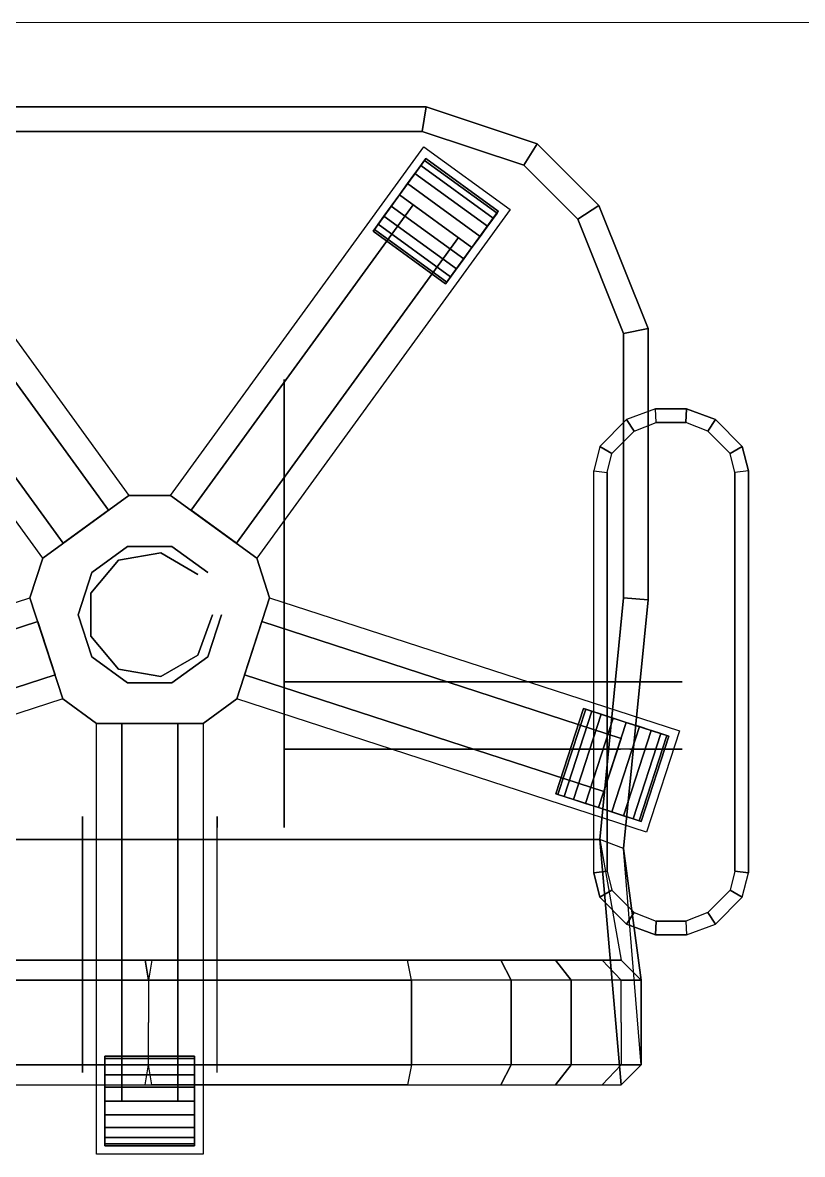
# Model space of a CAD drawing. Header units: inches. Extents: x -27 to 7514, y -484 to 2591.
# Drawn here: x 4243.57 to 4260.97, y 499.13 to 524.37 of the extents above; entities that cross this region are included whole.
import ezdxf

# ---------------------------------------------------------------- set-up
doc = ezdxf.new("R2010")
doc.units = ezdxf.units.IN
doc.header["$MEASUREMENT"] = 0
doc.layers.add('F-FreeStand', color=211, linetype='Continuous', lineweight=20)
doc.layers.add('I-CWall', color=110, linetype='Continuous', lineweight=20)
doc.layers.add('SEATING', color=7, linetype='Continuous')

# ---------------------------------------------------------------- blocks, each defined once
blk = doc.blocks.new('T48X168')
at = {"layer": 'F-FreeStand'}
blk.add_line((168, -48), (0, -48), dxfattribs=at)
blk = doc.blocks.new('CHAIR-2')
at = {"layer": 'SEATING'}
for p, q in [((8.127, 8.97, 18.823), (-12.957, 8.97, 18.823)), ((-12.195, 6.281, 16.4), (7.656, 6.281, 16.4)), ((3.486, -7.881, 1.438), (4.497, -7.147, 1.438))]:
    blk.add_line(p, q, dxfattribs=at)
for points in [[(-1.199, 3.689), (-1.199, 13.301), (-3.574, 13.301), (-3.574, 3.689)], [(-4.325, 3.143), (-13.467, 6.113), (-14.201, 3.854), (-5.059, 0.884)], [(0.287, 0.884), (9.429, 3.854), (8.695, 6.113), (-0.447, 3.143)], [(-2.851, -1.396), (-4.772, 0), (-5.059, 0.884), (-4.325, 3.143), (-3.574, 3.689), (-1.199, 3.689), (-0.447, 3.143), (0.287, 0.884), (0, 0), (-1.921, -1.396)], [(-4.772, 0), (-10.422, -7.777), (-8.501, -9.173), (-2.851, -1.396)], [(-1.921, -1.396), (3.729, -9.173), (5.65, -7.777), (0, 0)]]:
    blk.add_lwpolyline(points, close=True, dxfattribs=at)
at = {"layer": 'SEATING', "extrusion": (1, 0, 0), "elevation": -3.886}
blk.add_lwpolyline([(6.014, 13.35), (10.979, 13.35), (10.979, 18.105), (11.479, 18.105), (11.479, 12.85), (5.764, 12.85)], dxfattribs=at)
at = {"layer": 'SEATING', "extrusion": (1, 0, 0), "elevation": 0.614}
blk.add_lwpolyline([(-3.986, 13.35), (-3.986, 13.05), (-1.586, 12.05), (-1.586, 11.55), (4.114, 11.55), (6.014, 13.05), (6.014, 13.35)], close=True, dxfattribs=at)
at = {"layer": 'SEATING', "extrusion": (0, -1, 0), "elevation": -2.764}
blk.add_lwpolyline([(0.614, 13.35), (8.114, 13.35), (8.989, 14.25), (8.989, 21.25), (9.489, 21.25), (9.489, 14.047), (8.325, 12.85), (0.614, 12.85)], close=True, dxfattribs=at)
at = {"layer": 'SEATING', "extrusion": (0.587785, -0.809017, 8.62733e-16), "elevation": 8.425}
blk.add_lwpolyline([(-0.187, -1), (-0.187, 0), (-2.187, 0), (-2.187, -1)], dxfattribs=at)
at = {"layer": 'SEATING'}
for points in [[(-1.199, 3.689), (-1.199, 13.301), (-3.574, 13.301), (-3.574, 3.689)], [(-1.199, 3.689, 1.438), (-1.199, 13.301, 1.438), (-3.574, 13.301, 1.438), (-3.574, 3.689, 1.438)], [(-3.011, 3.689, 1.938), (-1.761, 3.689, 1.938), (-1.761, 12.114, 1.438), (-3.011, 12.114, 1.438)], [(-3.011, 3.689, 1.938), (-3.011, 3.689, 1.438), (-3.011, 12.114, 1.438), (-3.011, 3.689, 1.938)], [(-1.761, 3.689, 1.938), (-1.761, 3.689, 1.438), (-1.761, 12.114, 1.438), (-1.761, 3.689, 1.938)], [(8.127, 11.752, 18.823), (7.656, 6.281, 13.7), (-12.195, 6.281, 13.7), (-12.957, 11.752, 18.823)], [(-2.492, 11.752, 37.44), (-2.415, 11.306, 37.897), (-8.279, 11.306, 37.475), (-8.19, 11.752, 37.037)], [(-2.338, 11.752, 37.44), (-2.415, 11.306, 37.897), (3.449, 11.306, 37.475), (3.36, 11.752, 37.037)], [(5.441, 11.752, 36.412), (5.676, 11.306, 36.807), (3.449, 11.306, 37.475), (3.36, 11.752, 37.037)], [(6.662, 11.752, 35.191), (7.013, 11.306, 35.47), (5.676, 11.306, 36.807), (5.441, 11.752, 36.412)], [(7.702, 11.752, 33.527), (8.127, 11.306, 33.688), (7.013, 11.306, 35.47), (6.662, 11.752, 35.191)], [(8.181, 6.48, 14.25), (7.656, 6.281, 13.7), (8.127, 11.752, 18.823), (8.572, 11.306, 18.737)], [(8.127, 11.752, 30.978), (8.572, 11.306, 31.015), (8.127, 11.306, 33.688), (7.702, 11.752, 33.527)], [(8.127, 11.752, 18.823), (8.572, 11.306, 18.737), (8.572, 11.306, 31.015), (8.127, 11.752, 30.978)], [(8.572, 9.415, 18.737), (8.572, 11.306, 18.737), (8.181, 6.48, 14.25), (8.181, 6.48, 15.85)], [(-2.492, 8.97, 37.44), (-2.415, 9.415, 37.897), (-8.279, 9.415, 37.475), (-8.19, 8.97, 37.037)], [(-2.492, 8.97, 37.44), (-2.338, 8.97, 37.44), (-2.415, 9.415, 37.897), (-2.492, 8.97, 37.44)], [(-2.338, 8.97, 37.44), (-2.415, 9.415, 37.897), (3.449, 9.415, 37.475), (3.36, 8.97, 37.037)], [(5.441, 8.97, 36.412), (5.676, 9.415, 36.807), (3.449, 9.415, 37.475), (3.36, 8.97, 37.037)], [(6.662, 8.97, 35.191), (7.013, 9.415, 35.47), (5.676, 9.415, 36.807), (5.441, 8.97, 36.412)], [(7.702, 8.97, 33.527), (8.127, 9.415, 33.688), (7.013, 9.415, 35.47), (6.662, 8.97, 35.191)], [(8.127, 8.97, 18.823), (8.572, 9.415, 18.737), (8.181, 6.48, 15.85), (7.656, 6.281, 16.4)], [(8.127, 8.97, 30.978), (8.572, 9.415, 31.015), (8.127, 9.415, 33.688), (7.702, 8.97, 33.527)], [(8.127, 8.97, 18.823), (8.572, 9.415, 18.737), (8.572, 9.415, 31.015), (8.127, 8.97, 30.978)], [(-12.957, 8.97, 18.823), (-12.195, 6.281, 16.4), (7.656, 6.281, 16.4), (8.127, 8.97, 18.823)], [(8.909, 8.103, 22.75), (8.896, 8.403, 22.15), (8.251, 8.164, 22.15), (8.42, 7.908, 22.75)], [(8.909, 8.103, 21.25), (8.896, 8.403, 21.85), (8.251, 8.164, 21.85), (8.42, 7.908, 21.25)], [(8.251, 8.164, 22.15), (8.251, 8.164, 21.85), (8.896, 8.403, 21.85), (8.896, 8.403, 22.15)], [(9.574, 8.103, 22.75), (9.586, 8.403, 22.15), (8.896, 8.403, 22.15), (8.909, 8.103, 22.75)], [(8.896, 8.403, 21.85), (8.909, 8.103, 21.25), (9.574, 8.103, 21.25), (9.586, 8.403, 21.85)], [(9.574, 8.103, 22.75), (9.586, 8.403, 22.15), (10.231, 8.164, 22.15), (10.063, 7.908, 22.75)], [(9.574, 8.103, 21.25), (9.586, 8.403, 21.85), (10.231, 8.164, 21.85), (10.063, 7.908, 21.25)], [(8.42, 7.908, 22.75), (8.251, 8.164, 22.15), (7.651, 7.564, 22.15), (7.922, 7.411, 22.75)], [(8.42, 7.908, 21.25), (8.251, 8.164, 21.85), (7.651, 7.564, 21.85), (7.922, 7.411, 21.25)], [(10.063, 7.908, 22.75), (10.231, 8.164, 22.15), (10.831, 7.564, 22.15), (10.56, 7.411, 22.75)], [(10.063, 7.908, 21.25), (10.231, 8.164, 21.85), (10.831, 7.564, 21.85), (10.56, 7.411, 21.25)], [(7.922, 7.411, 22.75), (7.651, 7.564, 22.15), (7.516, 7.023, 22.15), (7.816, 6.986, 22.75)], [(7.922, 7.411, 21.25), (7.651, 7.564, 21.85), (7.516, 7.023, 21.85), (7.816, 6.986, 21.25)], [(7.516, 7.023, 22.15), (7.516, 7.023, 21.85), (7.651, 7.564, 21.85), (7.651, 7.564, 22.15)], [(10.56, 7.411, 22.75), (10.831, 7.564, 22.15), (10.966, 7.023, 22.15), (10.666, 6.986, 22.75)], [(10.56, 7.411, 21.25), (10.831, 7.564, 21.85), (10.966, 7.023, 21.85), (10.666, 6.986, 21.25)], [(7.816, 6.986, 22.75), (7.516, 7.023, 22.15), (7.516, -1.947, 22.15), (7.816, -1.91, 22.75)], [(7.816, 6.986, 21.25), (7.516, 7.023, 21.85), (7.516, -1.947, 21.85), (7.816, -1.91, 21.25)], [(10.666, 6.986, 22.75), (10.966, 7.023, 22.15), (10.966, -1.947, 22.15), (10.666, -1.91, 22.75)], [(10.666, 6.986, 21.25), (10.966, 7.023, 21.85), (10.966, -1.947, 21.85), (10.666, -1.91, 21.25)], [(10.966, -1.947, 22.15), (10.966, -1.947, 21.85), (10.966, 7.023, 21.85), (10.966, 7.023, 22.15)], [(8.181, 0.887, 13.7), (8.731, 0.933, 14.25), (8.181, 6.48, 14.25), (7.656, 6.281, 13.7)], [(8.181, 0.887, 16.4), (8.731, 0.933, 15.85), (8.181, 6.48, 15.85), (7.656, 6.281, 16.4)], [(-4.325, 3.143), (-13.467, 6.113), (-14.201, 3.854), (-5.059, 0.884)], [(-4.325, 3.143, 1.438), (-13.467, 6.113, 1.438), (-14.201, 3.854, 1.438), (-5.059, 0.884, 1.438)], [(0.287, 0.884), (9.429, 3.854), (8.695, 6.113), (-0.447, 3.143)], [(0.287, 0.884, 1.438), (9.429, 3.854, 1.438), (8.695, 6.113, 1.438), (-0.447, 3.143, 1.438)], [(-4.886, 1.419, 1.938), (-4.499, 2.608, 1.938), (-12.512, 5.211, 1.438), (-12.898, 4.022, 1.438)], [(-4.499, 2.608, 1.938), (-4.499, 2.608, 1.438), (-12.512, 5.211, 1.438), (-4.499, 2.608, 1.938)], [(-0.273, 2.608, 1.938), (0.113, 1.419, 1.938), (8.126, 4.022, 1.438), (7.74, 5.211, 1.438)], [(-0.273, 2.608, 1.938), (-0.273, 2.608, 1.438), (7.74, 5.211, 1.438), (-0.273, 2.608, 1.938)], [(-4.886, 1.419, 1.938), (-4.886, 1.419, 1.438), (-12.898, 4.022, 1.438), (-4.886, 1.419, 1.938)], [(0.113, 1.419, 1.938), (0.113, 1.419, 1.438), (8.126, 4.022, 1.438), (0.113, 1.419, 1.938)], [(8.181, -5.011, 16.4), (8.731, -5.117, 15.85), (8.731, 0.933, 15.85), (8.181, 0.887, 16.4)], [(-4.772, 0), (-10.422, -7.777), (-8.501, -9.173), (-2.851, -1.396)], [(-4.772, 0, 1.438), (-10.422, -7.777, 1.438), (-8.501, -9.173, 1.438), (-2.851, -1.396, 1.438)], [(-1.921, -1.396, 1.438), (3.729, -9.173, 1.438), (5.65, -7.777, 1.438), (0, 0, 1.438)], [(-1.921, -1.396), (3.729, -9.173), (5.65, -7.777), (0, 0)], [(-3.306, -1.065, 1.938), (-4.317, -0.331, 1.938), (-9.269, -7.147, 1.438), (-8.258, -7.881, 1.438)], [(-4.317, -0.331, 1.938), (-4.317, -0.331, 1.438), (-9.269, -7.147, 1.438), (-4.317, -0.331, 1.938)], [(-0.455, -0.331, 1.938), (-1.466, -1.065, 1.938), (3.486, -7.881, 1.438), (4.497, -7.147, 1.438)], [(-0.455, -0.331, 1.938), (-0.455, -0.331, 1.438), (4.497, -7.147, 1.438), (-0.455, -0.331, 1.938)], [(-3.306, -1.065, 1.938), (-3.306, -1.065, 1.438), (-8.258, -7.881, 1.438), (-3.306, -1.065, 1.938)], [(-1.466, -1.065, 1.938), (-1.466, -1.065, 1.438), (3.486, -7.881, 1.438), (-1.466, -1.065, 1.938)], [(7.922, -2.335, 22.75), (7.651, -2.488, 22.15), (7.516, -1.947, 22.15), (7.816, -1.91, 22.75)], [(7.922, -2.335, 21.25), (7.651, -2.488, 21.85), (7.516, -1.947, 21.85), (7.816, -1.91, 21.25)], [(10.966, -1.947, 22.15), (10.831, -2.488, 22.15), (10.831, -2.488, 21.85), (10.966, -1.947, 21.85)], [(8.42, -2.832, 22.75), (8.251, -3.088, 22.15), (7.651, -2.488, 22.15), (7.922, -2.335, 22.75)], [(8.42, -2.832, 21.25), (8.251, -3.088, 21.85), (7.651, -2.488, 21.85), (7.922, -2.335, 21.25)], [(10.063, -2.832, 22.75), (10.231, -3.088, 22.15), (10.831, -2.488, 22.15), (10.56, -2.335, 22.75)], [(10.831, -2.488, 22.15), (10.831, -2.488, 21.85), (10.231, -3.088, 21.85), (10.231, -3.088, 22.15)], [(8.909, -3.027, 22.75), (8.896, -3.327, 22.15), (8.251, -3.088, 22.15), (8.42, -2.832, 22.75)], [(8.909, -3.027, 21.25), (8.896, -3.327, 21.85), (8.251, -3.088, 21.85), (8.42, -2.832, 21.25)], [(9.574, -3.027, 22.75), (9.586, -3.327, 22.15), (10.231, -3.088, 22.15), (10.063, -2.832, 22.75)], [(10.231, -3.088, 22.15), (9.586, -3.327, 22.15), (9.586, -3.327, 21.85), (10.231, -3.088, 21.85)], [(9.586, -3.327, 22.15), (9.586, -3.327, 21.85), (8.896, -3.327, 21.85), (8.896, -3.327, 22.15)], [(7.162, -7.558, 13.7), (7.631, -7.867, 14.25), (8.731, -5.117, 14.25), (8.181, -5.011, 13.7)], [(7.162, -7.558, 16.4), (7.631, -7.867, 15.85), (8.731, -5.117, 15.85), (8.181, -5.011, 16.4)], [(5.959, -8.761, 13.7), (6.256, -9.242, 14.25), (7.631, -7.867, 14.25), (7.162, -7.558, 13.7)], [(5.959, -8.761, 16.4), (6.256, -9.242, 15.85), (7.631, -7.867, 15.85), (7.162, -7.558, 16.4)], [(3.691, -9.517, 13.7), (3.781, -10.067, 14.25), (6.256, -9.242, 14.25), (5.959, -8.761, 13.7)], [(3.691, -9.517, 16.4), (3.781, -10.067, 15.85), (6.256, -9.242, 15.85), (5.959, -8.761, 16.4)], [(-8.23, -9.517, 13.7), (-8.319, -10.067, 14.25), (3.781, -10.067, 14.25), (3.691, -9.517, 13.7)], [(-8.23, -9.517, 16.4), (-8.319, -10.067, 15.85), (3.781, -10.067, 15.85), (3.691, -9.517, 16.4)]]:
    blk.add_3dface(points, dxfattribs=at)
for points, invisible_edges in [([(8.127, 11.752, 30.978), (-12.957, 11.752, 30.978), (-12.957, 11.752, 18.823), (8.127, 11.752, 18.823)], 1), ([(-8.19, 11.752, 37.037), (-2.415, 11.752, 37.44), (-2.415, 11.752, 30.978), (-8.19, 11.752, 30.978)], 14), ([(-2.415, 11.752, 37.44), (3.36, 11.752, 37.037), (3.36, 11.752, 30.978), (-2.415, 11.752, 30.978)], 14), ([(3.36, 11.752, 37.037), (5.441, 11.752, 36.412), (3.36, 11.752, 30.978), (3.36, 11.752, 37.037)], 6), ([(5.441, 11.752, 36.412), (6.662, 11.752, 35.191), (3.36, 11.752, 30.978), (5.441, 11.752, 36.412)], 6), ([(6.662, 11.752, 35.191), (7.702, 11.752, 33.527), (3.36, 11.752, 30.978), (6.662, 11.752, 35.191)], 6), ([(7.702, 11.752, 33.527), (8.127, 11.752, 30.978), (3.36, 11.752, 30.978), (7.702, 11.752, 33.527)], 6), ([(-3.886, 10.979, 18.105), (-3.886, 11.479, 18.105), (-3.886, 11.479, 12.85), (-3.886, 10.979, 13.35)], 4), ([(-3.886, 10.979, 13.35), (-3.886, 11.479, 12.85), (-3.886, 5.764, 12.85), (-3.886, 6.014, 13.05)], 9), ([(-0.886, 10.979, 13.35), (-0.886, 11.479, 12.85), (-0.886, 5.764, 12.85), (-0.886, 6.014, 13.05)], 9), ([(-2.415, 11.306, 37.897), (-2.415, 10.361, 37.897), (-8.279, 10.361, 37.475), (-8.279, 11.306, 37.475)], 2), ([(-2.415, 11.306, 37.897), (-2.415, 10.361, 37.897), (3.449, 10.361, 37.475), (3.449, 11.306, 37.475)], 2), ([(3.449, 11.306, 37.475), (3.449, 10.361, 37.475), (5.676, 10.361, 36.807), (5.676, 11.306, 36.807)], 2), ([(5.676, 11.306, 36.807), (5.676, 10.361, 36.807), (7.013, 10.361, 35.47), (7.013, 11.306, 35.47)], 2), ([(7.013, 11.306, 35.47), (7.013, 10.361, 35.47), (8.127, 10.361, 33.688), (8.127, 11.306, 33.688)], 2), ([(8.572, 11.306, 31.015), (8.572, 10.361, 31.015), (8.127, 10.361, 33.688), (8.127, 11.306, 33.688)], 2), ([(8.572, 11.306, 18.737), (8.572, 10.361, 18.737), (8.572, 10.361, 31.015), (8.572, 11.306, 31.015)], 2), ([(-3.886, 6.014, 13.35), (-3.886, 6.014, 13.05), (-3.886, 10.979, 13.35)], 2), ([(-0.886, 6.014, 13.35), (-0.886, 6.014, 13.05), (-0.886, 10.979, 13.35)], 2), ([(-2.415, 9.415, 37.897), (-2.415, 10.361, 37.897), (-8.279, 10.361, 37.475), (-8.279, 9.415, 37.475)], 2), ([(-2.415, 9.415, 37.897), (-2.415, 10.361, 37.897), (3.449, 10.361, 37.475), (3.449, 9.415, 37.475)], 2), ([(3.449, 9.415, 37.475), (3.449, 10.361, 37.475), (5.676, 10.361, 36.807), (5.676, 9.415, 36.807)], 2), ([(5.676, 9.415, 36.807), (5.676, 10.361, 36.807), (7.013, 10.361, 35.47), (7.013, 9.415, 35.47)], 2), ([(7.013, 9.415, 35.47), (7.013, 10.361, 35.47), (8.127, 10.361, 33.688), (8.127, 9.415, 33.688)], 2), ([(8.572, 9.415, 31.015), (8.572, 10.361, 31.015), (8.127, 10.361, 33.688), (8.127, 9.415, 33.688)], 2), ([(8.572, 9.415, 18.737), (8.572, 10.361, 18.737), (8.572, 10.361, 31.015), (8.572, 9.415, 31.015)], 2), ([(8.127, 8.97, 30.978), (-12.957, 8.97, 30.978), (-12.957, 8.97, 18.823), (8.127, 8.97, 18.823)], 1), ([(-8.19, 8.97, 37.037), (-2.415, 8.97, 37.44), (-2.415, 8.97, 30.978), (-8.19, 8.97, 30.978)], 14), ([(-2.415, 8.97, 37.44), (3.36, 8.97, 37.037), (3.36, 8.97, 30.978), (-2.415, 8.97, 30.978)], 14), ([(3.36, 8.97, 37.037), (5.441, 8.97, 36.412), (3.36, 8.97, 30.978), (3.36, 8.97, 37.037)], 6), ([(6.662, 8.97, 35.191), (7.702, 8.97, 33.527), (3.36, 8.97, 30.978), (6.662, 8.97, 35.191)], 6), ([(5.441, 8.97, 36.412), (6.662, 8.97, 35.191), (3.36, 8.97, 30.978), (5.441, 8.97, 36.412)], 6), ([(7.702, 8.97, 33.527), (8.127, 8.97, 30.978), (3.36, 8.97, 30.978), (7.702, 8.97, 33.527)], 6), ([(9.586, 8.403, 22.15), (9.586, 8.403, 21.85), (8.896, 8.403, 21.85), (8.896, 8.403, 22.15)], 2), ([(10.231, 8.164, 22.15), (10.231, 8.164, 21.85), (9.586, 8.403, 21.85), (9.586, 8.403, 22.15)], 10), ([(7.651, 7.564, 22.15), (7.651, 7.564, 21.85), (8.251, 8.164, 21.85), (8.251, 8.164, 22.15)], 10), ([(8.909, 8.103, 21.25), (9.241, 2.538, 21.25), (8.42, 7.908, 21.25)], 3), ([(8.909, 8.103, 22.75), (9.241, 2.538, 22.75), (8.42, 7.908, 22.75)], 3), ([(9.241, 2.538, 21.25), (9.574, 8.103, 21.25), (8.909, 8.103, 21.25)], 9), ([(9.241, 2.538, 22.75), (9.574, 8.103, 22.75), (8.909, 8.103, 22.75)], 9), ([(9.574, 8.103, 21.25), (9.241, 2.538, 21.25), (10.063, 7.908, 21.25)], 3), ([(9.574, 8.103, 22.75), (9.241, 2.538, 22.75), (10.063, 7.908, 22.75)], 3), ([(10.831, 7.564, 22.15), (10.831, 7.564, 21.85), (10.231, 8.164, 21.85), (10.231, 8.164, 22.15)], 10), ([(8.42, 7.908, 21.25), (9.241, 2.538, 21.25), (7.922, 7.411, 21.25)], 3), ([(8.42, 7.908, 22.75), (9.241, 2.538, 22.75), (7.922, 7.411, 22.75)], 3), ([(10.063, 7.908, 21.25), (9.241, 2.538, 21.25), (10.56, 7.411, 21.25)], 3), ([(10.063, 7.908, 22.75), (9.241, 2.538, 22.75), (10.56, 7.411, 22.75)], 3), ([(7.922, 7.411, 21.25), (9.241, 2.538, 21.25), (7.816, 6.986, 21.25)], 3), ([(7.922, 7.411, 22.75), (9.241, 2.538, 22.75), (7.816, 6.986, 22.75)], 3), ([(10.56, 7.411, 21.25), (9.241, 2.538, 21.25), (10.666, 6.986, 21.25)], 3), ([(10.56, 7.411, 22.75), (9.241, 2.538, 22.75), (10.666, 6.986, 22.75)], 3), ([(10.966, 7.023, 22.15), (10.966, 7.023, 21.85), (10.831, 7.564, 21.85), (10.831, 7.564, 22.15)], 10), ([(7.516, -1.947, 22.15), (7.516, -1.947, 21.85), (7.516, 7.023, 21.85), (7.516, 7.023, 22.15)], 10), ([(7.816, -1.91, 21.25), (9.241, 2.538, 21.25), (7.816, 6.986, 21.25)], 3), ([(7.816, -1.91, 22.75), (9.241, 2.538, 22.75), (7.816, 6.986, 22.75)], 3), ([(10.666, -1.91, 21.25), (9.241, 2.538, 21.25), (10.666, 6.986, 21.25)], 3), ([(10.666, -1.91, 22.75), (9.241, 2.538, 22.75), (10.666, 6.986, 22.75)], 3), ([(8.731, 0.933, 15.85), (8.731, 0.933, 15.05), (8.181, 6.48, 15.05), (8.181, 6.48, 15.85)], 2), ([(8.731, 0.933, 14.25), (8.731, 0.933, 15.05), (8.181, 6.48, 15.05), (8.181, 6.48, 14.25)], 2), ([(-12.195, 6.281, 16.4), (-12.719, 0.887, 16.4), (8.181, 0.887, 16.4), (7.656, 6.281, 16.4)], 2), ([(-12.195, 6.281, 13.7), (-12.719, 0.887, 13.7), (8.181, 0.887, 13.7), (7.656, 6.281, 13.7)], 2), ([(0.614, -3.986, 13.05), (0.614, -3.986, 13.35), (0.614, 6.014, 13.35), (0.614, -3.986, 13.05)], 4), ([(0.614, -1.586, 11.55), (0.614, -1.586, 12.05), (0.614, 6.014, 13.35), (0.614, -1.586, 11.55)], 6), ([(0.614, -1.586, 11.55), (0.614, 4.114, 11.55), (0.614, 6.014, 13.35), (0.614, -1.586, 11.55)], 6), ([(0.614, -1.586, 12.05), (0.614, -3.986, 13.05), (0.614, 6.014, 13.35), (0.614, -1.586, 12.05)], 6), ([(0.614, 6.014, 13.35), (0.614, 6.014, 13.05), (0.614, 4.114, 11.55), (0.614, 6.014, 13.35)], 4), ([(8.114, 4.264, 13.35), (8.325, 4.264, 12.85), (0.614, 4.264, 12.85), (0.614, 4.264, 13.35)], 1), ([(8.989, 4.264, 14.25), (8.114, 4.264, 13.35), (8.325, 4.264, 12.85), (9.489, 4.264, 14.047)], 10), ([(8.989, 4.264, 21.25), (8.989, 4.264, 14.25), (9.489, 4.264, 14.047), (9.489, 4.264, 21.25)], 2), ([(-3.574, 3.689), (-4.325, 3.143), (-2.386, 1.264), (-3.574, 3.689)], 6), ([(-3.574, 3.689, 2.3), (-4.325, 3.143, 2.3), (-2.386, 1.264, 2.3), (-3.574, 3.689, 2.3)], 6), ([(-1.199, 3.689), (-3.574, 3.689), (-2.386, 1.264), (-1.199, 3.689)], 6), ([(-1.199, 3.689, 2.3), (-3.574, 3.689, 2.3), (-2.386, 1.264, 2.3), (-1.199, 3.689, 2.3)], 6), ([(-0.447, 3.143), (-1.199, 3.689), (-2.386, 1.264), (-0.447, 3.143)], 6), ([(-0.447, 3.143, 2.3), (-1.199, 3.689, 2.3), (-2.386, 1.264, 2.3), (-0.447, 3.143, 2.3)], 6), ([(-4.325, 3.143), (-5.059, 0.884), (-2.386, 1.264), (-4.325, 3.143)], 6), ([(-4.325, 3.143, 2.3), (-5.059, 0.884, 2.3), (-2.386, 1.264, 2.3), (-4.325, 3.143, 2.3)], 6), ([(0.287, 0.884), (-0.447, 3.143), (-2.386, 1.264), (0.287, 0.884)], 6), ([(0.287, 0.884, 2.3), (-0.447, 3.143, 2.3), (-2.386, 1.264, 2.3), (0.287, 0.884, 2.3)], 6), ([(8.114, 2.764, 13.35), (8.325, 2.764, 12.85), (0.614, 2.764, 12.85), (0.614, 2.764, 13.35)], 1), ([(7.922, -2.335, 21.25), (9.241, 2.538, 21.25), (7.816, -1.91, 21.25)], 3), ([(7.922, -2.335, 22.75), (9.241, 2.538, 22.75), (7.816, -1.91, 22.75)], 3), ([(8.42, -2.832, 21.25), (9.241, 2.538, 21.25), (7.922, -2.335, 21.25)], 3), ([(8.42, -2.832, 22.75), (9.241, 2.538, 22.75), (7.922, -2.335, 22.75)], 3), ([(8.989, 2.764, 14.25), (8.114, 2.764, 13.35), (8.325, 2.764, 12.85), (9.489, 2.764, 14.047)], 10), ([(8.909, -3.027, 21.25), (9.241, 2.538, 21.25), (8.42, -2.832, 21.25)], 3), ([(8.909, -3.027, 22.75), (9.241, 2.538, 22.75), (8.42, -2.832, 22.75)], 3), ([(9.241, 2.538, 21.25), (8.909, -3.027, 21.25), (9.574, -3.027, 21.25)], 9), ([(9.241, 2.538, 22.75), (8.909, -3.027, 22.75), (9.574, -3.027, 22.75)], 9), ([(8.989, 2.764, 21.25), (8.989, 2.764, 14.25), (9.489, 2.764, 14.047), (9.489, 2.764, 21.25)], 2), ([(9.574, -3.027, 21.25), (9.241, 2.538, 21.25), (10.063, -2.832, 21.25)], 3), ([(10.56, -2.335, 21.25), (9.241, 2.538, 21.25), (10.666, -1.91, 21.25)], 3), ([(10.063, -2.832, 21.25), (9.241, 2.538, 21.25), (10.56, -2.335, 21.25)], 3), ([(10.56, -2.335, 22.75), (9.241, 2.538, 22.75), (10.666, -1.91, 22.75)], 3), ([(10.063, -2.832, 22.75), (9.241, 2.538, 22.75), (10.56, -2.335, 22.75)], 3), ([(9.574, -3.027, 22.75), (9.241, 2.538, 22.75), (10.063, -2.832, 22.75)], 3), ([(-5.059, 0.884), (-4.772, 0), (-2.386, 1.264), (-5.059, 0.884)], 6), ([(-5.059, 0.884, 2.3), (-4.772, 0, 2.3), (-2.386, 1.264, 2.3), (-5.059, 0.884, 2.3)], 6), ([(-4.772, 0), (-2.851, -1.396), (-2.386, 1.264), (-4.772, 0)], 6), ([(-4.772, 0, 2.3), (-2.851, -1.396, 2.3), (-2.386, 1.264, 2.3), (-4.772, 0, 2.3)], 6), ([(-2.851, -1.396), (-1.921, -1.396), (-2.386, 1.264), (-2.851, -1.396)], 6), ([(-2.851, -1.396, 2.3), (-1.921, -1.396, 2.3), (-2.386, 1.264, 2.3), (-2.851, -1.396, 2.3)], 6), ([(0, 0, 2.3), (0.287, 0.884, 2.3), (-2.386, 1.264, 2.3), (0, 0, 2.3)], 6), ([(-1.921, -1.396, 2.3), (0, 0, 2.3), (-2.386, 1.264, 2.3), (-1.921, -1.396, 2.3)], 6), ([(-1.921, -1.396), (0, 0), (-2.386, 1.264), (-1.921, -1.396)], 6), ([(0, 0), (0.287, 0.884), (-2.386, 1.264), (0, 0)], 6), ([(-12.719, 0.887, 16.4), (-12.719, -5.011, 16.4), (8.181, -5.011, 16.4), (8.181, 0.887, 16.4)], 10), ([(-12.719, 0.887, 13.7), (-12.719, -5.011, 13.7), (8.181, -5.011, 13.7), (8.181, 0.887, 13.7)], 10), ([(8.731, -5.117, 14.25), (8.731, -5.117, 15.05), (8.731, 0.933, 15.05), (8.731, 0.933, 14.25)], 2), ([(8.731, -5.117, 15.85), (8.731, -5.117, 15.05), (8.731, 0.933, 15.05), (8.731, 0.933, 15.85)], 2), ([(7.516, -1.947, 22.15), (7.516, -1.947, 21.85), (7.651, -2.488, 21.85), (7.651, -2.488, 22.15)], 10), ([(10.56, -2.335, 22.75), (10.831, -2.488, 22.15), (10.966, -1.947, 22.15), (10.666, -1.91, 22.75)], 2), ([(10.56, -2.335, 21.25), (10.831, -2.488, 21.85), (10.966, -1.947, 21.85), (10.666, -1.91, 21.25)], 2), ([(8.251, -3.088, 22.15), (8.251, -3.088, 21.85), (7.651, -2.488, 21.85), (7.651, -2.488, 22.15)], 10), ([(10.063, -2.832, 21.25), (10.231, -3.088, 21.85), (10.831, -2.488, 21.85), (10.56, -2.335, 21.25)], 2), ([(8.909, -3.027, 22.75), (8.896, -3.327, 22.15), (9.586, -3.327, 22.15), (9.574, -3.027, 22.75)], 2), ([(9.586, -3.327, 21.85), (9.574, -3.027, 21.25), (8.909, -3.027, 21.25), (8.896, -3.327, 21.85)], 8), ([(9.574, -3.027, 21.25), (9.586, -3.327, 21.85), (10.231, -3.088, 21.85), (10.063, -2.832, 21.25)], 2), ([(8.896, -3.327, 22.15), (8.896, -3.327, 21.85), (8.251, -3.088, 21.85), (8.251, -3.088, 22.15)], 10), ([(3.691, -5.011, 16.4), (-8.23, -5.011, 16.4), (-8.23, -9.517, 16.4), (3.691, -9.517, 16.4)], 11), ([(3.691, -5.011, 13.7), (-8.23, -5.011, 13.7), (-8.23, -9.517, 13.7), (3.691, -9.517, 13.7)], 11), ([(8.181, -5.011, 13.7), (3.691, -5.011, 13.7), (7.162, -7.558, 13.7)], 3), ([(7.162, -7.558, 13.7), (3.691, -5.011, 13.7), (5.959, -8.761, 13.7), (7.162, -7.558, 13.7)], 3), ([(3.691, -5.011, 13.7), (3.691, -9.517, 13.7), (5.959, -8.761, 13.7), (3.691, -5.011, 13.7)], 5), ([(8.181, -5.011, 16.4), (3.691, -5.011, 16.4), (7.162, -7.558, 16.4)], 3), ([(7.162, -7.558, 16.4), (3.691, -5.011, 16.4), (5.959, -8.761, 16.4), (7.162, -7.558, 16.4)], 3), ([(3.691, -5.011, 16.4), (3.691, -9.517, 16.4), (5.959, -8.761, 16.4), (3.691, -5.011, 16.4)], 5), ([(7.631, -7.867, 14.25), (7.631, -7.867, 15.05), (8.731, -5.117, 15.05), (8.731, -5.117, 14.25)], 2), ([(7.631, -7.867, 15.85), (7.631, -7.867, 15.05), (8.731, -5.117, 15.05), (8.731, -5.117, 15.85)], 2), ([(6.256, -9.242, 14.25), (6.256, -9.242, 15.05), (7.631, -7.867, 15.05), (7.631, -7.867, 14.25)], 2), ([(6.256, -9.242, 15.85), (6.256, -9.242, 15.05), (7.631, -7.867, 15.05), (7.631, -7.867, 15.85)], 2), ([(3.781, -10.067, 14.25), (3.781, -10.067, 15.05), (6.256, -9.242, 15.05), (6.256, -9.242, 14.25)], 2), ([(3.781, -10.067, 15.85), (3.781, -10.067, 15.05), (6.256, -9.242, 15.05), (6.256, -9.242, 15.85)], 2), ([(-8.319, -10.067, 15.85), (-8.319, -10.067, 15.05), (3.781, -10.067, 15.05), (3.781, -10.067, 15.85)], 2), ([(-8.319, -10.067, 14.25), (-8.319, -10.067, 15.05), (3.781, -10.067, 15.05), (3.781, -10.067, 14.25)], 2)]:
    blk.add_3dface(points, dxfattribs=dict(at, invisible_edges=invisible_edges))
mesh = blk.add_polymesh((20, 4), dxfattribs=dict(at, m_close=True))
for k, corner in enumerate([(-3.386, 12.114, -1), (-3.386, 12.114), (-1.386, 12.114), (-1.386, 12.114, -1), (-3.386, 12.114, -1), (-3.386, 11.805, -0.049), (-1.386, 11.805, -0.049), (-1.386, 12.114, -1), (-3.386, 12.114, -1), (-3.386, 11.526, -0.191), (-1.386, 11.526, -0.191), (-1.386, 12.114, -1), (-3.386, 12.114, -1), (-3.386, 11.305, -0.412), (-1.386, 11.305, -0.412), (-1.386, 12.114, -1), (-3.386, 12.114, -1), (-3.386, 11.163, -0.691), (-1.386, 11.163, -0.691), (-1.386, 12.114, -1), (-3.386, 12.114, -1), (-3.386, 11.114, -1), (-1.386, 11.114, -1), (-1.386, 12.114, -1), (-3.386, 12.114, -1), (-3.386, 11.163, -1.309), (-1.386, 11.163, -1.309), (-1.386, 12.114, -1), (-3.386, 12.114, -1), (-3.386, 11.305, -1.588), (-1.386, 11.305, -1.588), (-1.386, 12.114, -1), (-3.386, 12.114, -1), (-3.386, 11.526, -1.809), (-1.386, 11.526, -1.809), (-1.386, 12.114, -1), (-3.386, 12.114, -1), (-3.386, 11.805, -1.951), (-1.386, 11.805, -1.951), (-1.386, 12.114, -1), (-3.386, 12.114, -1), (-3.386, 12.114, -2), (-1.386, 12.114, -2), (-1.386, 12.114, -1), (-3.386, 12.114, -1), (-3.386, 12.423, -1.951), (-1.386, 12.423, -1.951), (-1.386, 12.114, -1), (-3.386, 12.114, -1), (-3.386, 12.702, -1.809), (-1.386, 12.702, -1.809), (-1.386, 12.114, -1), (-3.386, 12.114, -1), (-3.386, 12.923, -1.588), (-1.386, 12.923, -1.588), (-1.386, 12.114, -1), (-3.386, 12.114, -1), (-3.386, 13.065, -1.309), (-1.386, 13.065, -1.309), (-1.386, 12.114, -1), (-3.386, 12.114, -1), (-3.386, 13.114, -1), (-1.386, 13.114, -1), (-1.386, 12.114, -1), (-3.386, 12.114, -1), (-3.386, 13.065, -0.691), (-1.386, 13.065, -0.691), (-1.386, 12.114, -1), (-3.386, 12.114, -1), (-3.386, 12.923, -0.412), (-1.386, 12.923, -0.412), (-1.386, 12.114, -1), (-3.386, 12.114, -1), (-3.386, 12.702, -0.191), (-1.386, 12.702, -0.191), (-1.386, 12.114, -1), (-3.386, 12.114, -1), (-3.386, 12.423, -0.049), (-1.386, 12.423, -0.049), (-1.386, 12.114, -1)]):
    mesh.set_mesh_vertex(divmod(k, 4), corner)
mesh = blk.add_polymesh((20, 4), dxfattribs=dict(at, m_close=True))
for k, corner in enumerate([(7.624, 5.568, -1), (7.624, 5.568), (8.242, 3.666), (8.242, 3.666, -1), (7.624, 5.568, -1), (7.33, 5.472, -0.049), (7.948, 3.57, -0.049), (8.242, 3.666, -1), (7.624, 5.568, -1), (7.065, 5.386, -0.191), (7.683, 3.484, -0.191), (8.242, 3.666, -1), (7.624, 5.568, -1), (6.854, 5.318, -0.412), (7.472, 3.416, -0.412), (8.242, 3.666, -1), (7.624, 5.568, -1), (6.719, 5.274, -0.691), (7.337, 3.372, -0.691), (8.242, 3.666, -1), (7.624, 5.568, -1), (6.673, 5.259, -1), (7.291, 3.357, -1), (8.242, 3.666, -1), (7.624, 5.568, -1), (6.719, 5.274, -1.309), (7.337, 3.372, -1.309), (8.242, 3.666, -1), (7.624, 5.568, -1), (6.854, 5.318, -1.588), (7.472, 3.416, -1.588), (8.242, 3.666, -1), (7.624, 5.568, -1), (7.065, 5.386, -1.809), (7.683, 3.484, -1.809), (8.242, 3.666, -1), (7.624, 5.568, -1), (7.33, 5.472, -1.951), (7.948, 3.57, -1.951), (8.242, 3.666, -1), (7.624, 5.568, -1), (7.624, 5.568, -2), (8.242, 3.666, -2), (8.242, 3.666, -1), (7.624, 5.568, -1), (7.918, 5.663, -1.951), (8.536, 3.761, -1.951), (8.242, 3.666, -1), (7.624, 5.568, -1), (8.183, 5.749, -1.809), (8.801, 3.847, -1.809), (8.242, 3.666, -1), (7.624, 5.568, -1), (8.393, 5.818, -1.588), (9.011, 3.916, -1.588), (8.242, 3.666, -1), (7.624, 5.568, -1), (8.528, 5.862, -1.309), (9.146, 3.96, -1.309), (8.242, 3.666, -1), (7.624, 5.568, -1), (8.575, 5.877, -1), (9.193, 3.975, -1), (8.242, 3.666, -1), (7.624, 5.568, -1), (8.528, 5.862, -0.691), (9.146, 3.96, -0.691), (8.242, 3.666, -1), (7.624, 5.568, -1), (8.393, 5.818, -0.412), (9.011, 3.916, -0.412), (8.242, 3.666, -1), (7.624, 5.568, -1), (8.183, 5.749, -0.191), (8.801, 3.847, -0.191), (8.242, 3.666, -1), (7.624, 5.568, -1), (7.918, 5.663, -0.049), (8.536, 3.761, -0.049), (8.242, 3.666, -1)]):
    mesh.set_mesh_vertex(divmod(k, 4), corner)
mesh = blk.add_polymesh((2, 10), dxfattribs=dict(at, n_close=True))
for k, corner in enumerate([(-0.786, 1.264, 2.3), (-1.092, 2.204, 2.3), (-1.892, 2.786, 2.3), (-2.88, 2.786, 2.3), (-3.68, 2.204, 2.3), (-3.986, 1.264, 2.3), (-3.68, 0.323, 2.3), (-2.88, -0.258, 2.3), (-1.892, -0.258, 2.3), (-1.092, 0.323, 2.3), (-0.786, 1.264, 7.2), (-1.092, 2.204, 7.2), (-1.892, 2.786, 7.2), (-2.88, 2.786, 7.2), (-3.68, 2.204, 7.2), (-3.986, 1.264, 7.2), (-3.68, 0.323, 7.2), (-2.88, -0.258, 7.2), (-1.892, -0.258, 7.2), (-1.092, 0.323, 7.2)]):
    mesh.set_mesh_vertex(divmod(k, 10), corner)
mesh = blk.add_polymesh((2, 9), dxfattribs=dict(at, n_close=True))
for k, corner in enumerate([(-0.986, 1.264, 7.2), (-1.314, 2.164, 7.2), (-2.143, 2.643, 7.2), (-3.086, 2.476, 7.2), (-3.702, 1.743, 7.2), (-3.702, 0.785, 7.2), (-3.086, 0.051, 7.2), (-2.143, -0.115, 7.2), (-1.314, 0.364, 7.2), (-0.986, 1.264, 11.55), (-1.314, 2.164, 11.55), (-2.143, 2.643, 11.55), (-3.086, 2.476, 11.55), (-3.702, 1.743, 11.55), (-3.702, 0.785, 11.55), (-3.086, 0.051, 11.55), (-2.143, -0.115, 11.55), (-1.314, 0.364, 11.55)]):
    mesh.set_mesh_vertex(divmod(k, 9), corner)
mesh = blk.add_polymesh((20, 4), dxfattribs=dict(at, m_close=True))
for k, corner in enumerate([(4.8, -6.926, -1), (4.8, -6.926), (3.182, -8.102), (3.182, -8.102, -1), (4.8, -6.926, -1), (4.619, -6.676, -0.049), (3.001, -7.852, -0.049), (3.182, -8.102, -1), (4.8, -6.926, -1), (4.455, -6.451, -0.191), (2.837, -7.626, -0.191), (3.182, -8.102, -1), (4.8, -6.926, -1), (4.325, -6.272, -0.412), (2.707, -7.447, -0.412), (3.182, -8.102, -1), (4.8, -6.926, -1), (4.241, -6.157, -0.691), (2.623, -7.332, -0.691), (3.182, -8.102, -1), (4.8, -6.926, -1), (4.213, -6.117, -1), (2.595, -7.293, -1), (3.182, -8.102, -1), (4.8, -6.926, -1), (4.241, -6.157, -1.309), (2.623, -7.332, -1.309), (3.182, -8.102, -1), (4.8, -6.926, -1), (4.325, -6.272, -1.588), (2.707, -7.447, -1.588), (3.182, -8.102, -1), (4.8, -6.926, -1), (4.455, -6.451, -1.809), (2.837, -7.626, -1.809), (3.182, -8.102, -1), (4.8, -6.926, -1), (4.619, -6.676, -1.951), (3.001, -7.852, -1.951), (3.182, -8.102, -1), (4.8, -6.926, -1), (4.8, -6.926, -2), (3.182, -8.102, -2), (3.182, -8.102, -1), (4.8, -6.926, -1), (4.982, -7.176, -1.951), (3.364, -8.352, -1.951), (3.182, -8.102, -1), (4.8, -6.926, -1), (5.146, -7.402, -1.809), (3.528, -8.577, -1.809), (3.182, -8.102, -1), (4.8, -6.926, -1), (5.276, -7.581, -1.588), (3.658, -8.756, -1.588), (3.182, -8.102, -1), (4.8, -6.926, -1), (5.359, -7.696, -1.309), (3.741, -8.871, -1.309), (3.182, -8.102, -1), (4.8, -6.926, -1), (5.388, -7.735, -1), (3.77, -8.911, -1), (3.182, -8.102, -1), (4.8, -6.926, -1), (5.359, -7.696, -0.691), (3.741, -8.871, -0.691), (3.182, -8.102, -1), (4.8, -6.926, -1), (5.276, -7.581, -0.412), (3.658, -8.756, -0.412), (3.182, -8.102, -1), (4.8, -6.926, -1), (5.146, -7.402, -0.191), (3.528, -8.577, -0.191), (3.182, -8.102, -1), (4.8, -6.926, -1), (4.982, -7.176, -0.049), (3.364, -8.352, -0.049), (3.182, -8.102, -1)]):
    mesh.set_mesh_vertex(divmod(k, 4), corner)

msp = doc.modelspace()

# ---------------------------------------------------------------- block references
at = {"layer": 'I-CWall'}
msp.add_blockref('T48X168', (4174.964, 572.371), dxfattribs=at)
at = {"layer": 'SEATING', "xscale": -1, "rotation": 180}
msp.add_blockref('CHAIR-2', (4248.795, 512.428, -27.986), dxfattribs=at)

doc.saveas('drawing.dxf')
